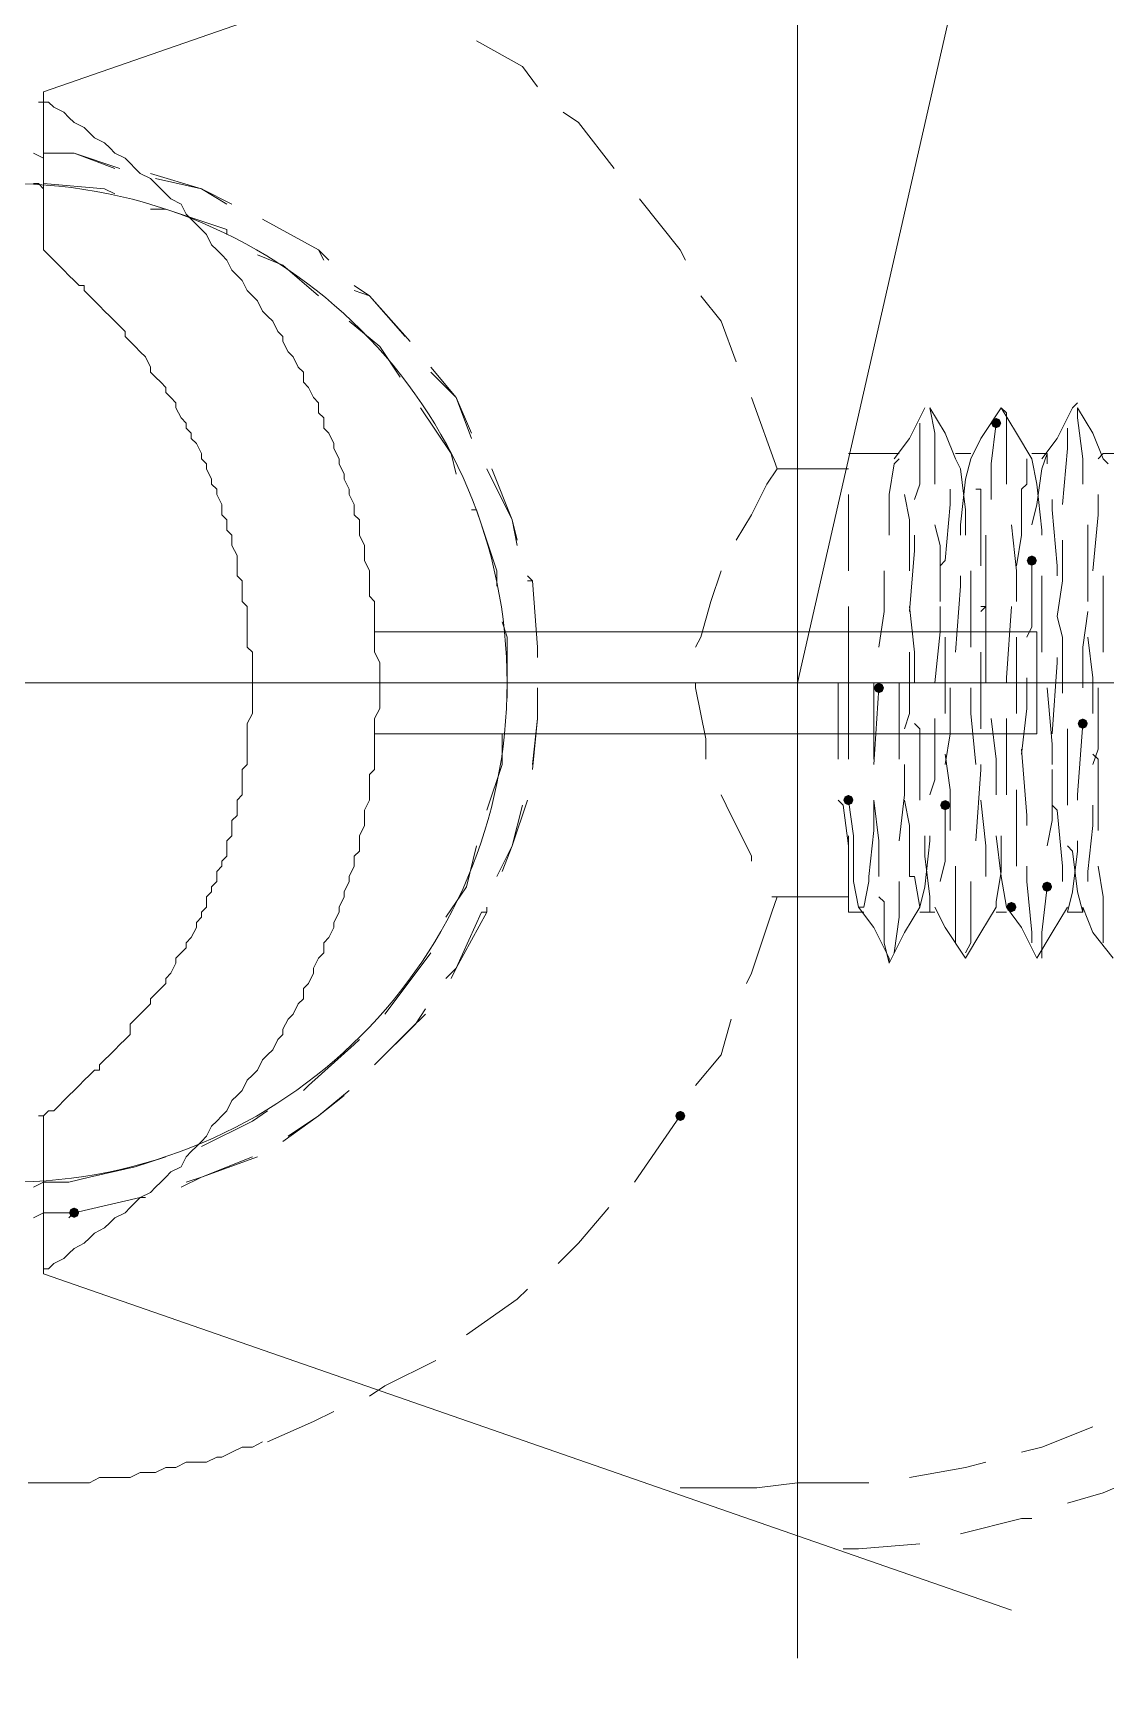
# Model space of a CAD drawing. Header units: millimetres. Extents: x 89051 to 218395, y -330386 to -125649.
# Drawn here: x 92535.62 to 92561.09, y -127045.25 to -127005.65 of the extents above; entities that cross this region are included whole.
import ezdxf

# ---------------------------------------------------------------- set-up
doc = ezdxf.new("R2010")
doc.units = ezdxf.units.MM
doc.header["$LTSCALE"] = 13
for name, pattern in [('1 实线', [0]), ('ACAD_ISO04W100', [30, 24, -3, 0, -3]), ('CENTER', [50.8, 31.75, -6.35, 6.35, -6.35])]:
    doc.linetypes.add(name, pattern=pattern)
doc.layers.get('0').update_dxf_attribs({"color": 1, "linetype": 'CENTER'})
doc.layers.add('C00-00-00', color=7, linetype='Continuous')
doc.layers.add('C00-00-FF', color=5, linetype='Continuous', true_color=0x0000ff)
doc.layers.add('标注、文本', color=3, linetype='Continuous', lineweight=25)
doc.layers.add('铁心', color=3, linetype='Continuous', lineweight=0)

msp = doc.modelspace()

# ---------------------------------------------------------------- hatches: boundary and pattern name
at = {"layer": 'C00-00-00'}
h = msp.add_hatch(color=256, dxfattribs=at)
h.dxf.hatch_style = 2
h.paths.add_polyline_path([(92558.608, -127014.906), (92558.572, -127014.991), (92558.487, -127015.027), (92558.401, -127014.991), (92558.366, -127014.906), (92558.401, -127014.82), (92558.487, -127014.785), (92558.572, -127014.82)])
h = msp.add_hatch(color=256, dxfattribs=at)
h.dxf.hatch_style = 2
h.paths.add_polyline_path([(92559.455, -127018.173), (92559.419, -127018.259), (92559.334, -127018.294), (92559.248, -127018.259), (92559.213, -127018.173), (92559.248, -127018.088), (92559.334, -127018.052), (92559.419, -127018.088)])
h = msp.add_hatch(color=256, dxfattribs=at)
h.dxf.hatch_style = 2
h.paths.add_polyline_path([(92555.824, -127021.198), (92555.789, -127021.284), (92555.703, -127021.319), (92555.618, -127021.284), (92555.582, -127021.198), (92555.618, -127021.113), (92555.703, -127021.077), (92555.789, -127021.113)])
h = msp.add_hatch(color=256, dxfattribs=at)
h.dxf.hatch_style = 2
h.paths.add_polyline_path([(92560.665, -127022.045), (92560.629, -127022.131), (92560.544, -127022.166), (92560.458, -127022.131), (92560.423, -127022.045), (92560.458, -127021.96), (92560.544, -127021.924), (92560.629, -127021.96)])
h = msp.add_hatch(color=256, dxfattribs=at)
h.dxf.hatch_style = 2
h.paths.add_polyline_path([(92555.098, -127023.86), (92555.063, -127023.946), (92554.977, -127023.981), (92554.892, -127023.946), (92554.856, -127023.86), (92554.892, -127023.775), (92554.977, -127023.739), (92555.063, -127023.775)])
h = msp.add_hatch(color=256, dxfattribs=at)
h.dxf.hatch_style = 2
h.paths.add_polyline_path([(92557.397, -127023.981), (92557.362, -127024.067), (92557.276, -127024.102), (92557.191, -127024.067), (92557.156, -127023.981), (92557.191, -127023.896), (92557.276, -127023.861), (92557.362, -127023.896)])
h = msp.add_hatch(color=256, dxfattribs=at)
h.dxf.hatch_style = 2
h.paths.add_polyline_path([(92559.818, -127025.918), (92559.782, -127026.003), (92559.697, -127026.039), (92559.611, -127026.003), (92559.576, -127025.918), (92559.611, -127025.832), (92559.697, -127025.797), (92559.782, -127025.832)])
h = msp.add_hatch(color=256, dxfattribs=at)
h.dxf.hatch_style = 2
h.paths.add_polyline_path([(92558.971, -127026.402), (92558.935, -127026.487), (92558.85, -127026.523), (92558.764, -127026.487), (92558.729, -127026.402), (92558.764, -127026.316), (92558.85, -127026.281), (92558.935, -127026.316)])
h = msp.add_hatch(color=256, dxfattribs=at)
h.dxf.hatch_style = 2
h.paths.add_polyline_path([(92551.105, -127031.363), (92551.07, -127031.448), (92550.984, -127031.484), (92550.899, -127031.448), (92550.863, -127031.363), (92550.899, -127031.278), (92550.984, -127031.242), (92551.07, -127031.278)])
h = msp.add_hatch(color=256, dxfattribs=at)
h.dxf.hatch_style = 2
h.paths.add_polyline_path([(92536.705, -127033.662), (92536.67, -127033.748), (92536.584, -127033.783), (92536.499, -127033.748), (92536.463, -127033.662), (92536.499, -127033.577), (92536.584, -127033.541), (92536.67, -127033.577)])

# ---------------------------------------------------------------- linework, layer by layer
at = {"color": 7, "linetype": '1 实线', "lineweight": 0}
for centre, major_axis, ratio, start_param, end_param in [((92568.998, -127021.077), (0, 45.983), 0.866025, 2.304713, 7.120065), ((92553.767, -127021.077), (0, -34.608), 0.908418, 5.225125, 10.48821)]:
    msp.add_ellipse(centre, major_axis=major_axis, ratio=ratio, start_param=start_param, end_param=end_param, dxfattribs=at)
at = {"layer": 'C00-00-00', "lineweight": 15}
for points in [[(92558.85, -126999.054), (92535.858, -127007.04)], [(92547.233, -127006.435), (92546.144, -127005.83)], [(92547.596, -127006.919), (92547.233, -127006.435)], [(92535.858, -127007.04), (92535.858, -127007.161)], [(92535.858, -127007.161), (92535.858, -127010.792)], [(92535.858, -127034.993), (92535.979, -127034.993), (92536.1, -127034.872), (92536.342, -127034.751), (92536.463, -127034.63), (92536.584, -127034.509), (92536.826, -127034.388), (92536.947, -127034.267), (92537.068, -127034.146), (92537.31, -127034.025), (92537.431, -127033.904), (92537.552, -127033.783), (92537.794, -127033.662), (92537.915, -127033.541), (92538.036, -127033.42), (92538.157, -127033.299), (92538.399, -127033.178), (92538.52, -127033.057), (92538.641, -127032.936), (92538.762, -127032.815), (92538.883, -127032.694), (92539.125, -127032.573), (92539.246, -127032.331), (92539.367, -127032.21), (92539.488, -127032.089), (92539.609, -127031.968), (92539.73, -127031.847), (92539.851, -127031.605), (92539.972, -127031.484), (92540.093, -127031.363), (92540.214, -127031.242), (92540.335, -127031), (92540.456, -127030.879), (92540.577, -127030.758), (92540.698, -127030.516), (92540.819, -127030.395), (92540.94, -127030.274), (92541.061, -127030.032), (92541.182, -127029.911), (92541.303, -127029.79), (92541.424, -127029.548), (92541.546, -127029.427), (92541.546, -127029.306), (92541.667, -127029.064), (92541.788, -127028.943), (92541.909, -127028.701), (92542.03, -127028.58), (92542.03, -127028.338), (92542.151, -127028.217), (92542.272, -127027.975), (92542.272, -127027.854), (92542.393, -127027.612), (92542.514, -127027.491), (92542.514, -127027.249), (92542.635, -127027.128), (92542.756, -127026.886), (92542.756, -127026.765), (92542.877, -127026.523), (92542.877, -127026.402), (92542.998, -127026.16), (92542.998, -127026.039), (92543.119, -127025.797), (92543.119, -127025.676), (92543.24, -127025.434), (92543.24, -127025.192), (92543.361, -127025.071), (92543.361, -127024.829), (92543.361, -127024.708), (92543.482, -127024.466), (92543.482, -127024.224), (92543.482, -127024.102), (92543.603, -127023.86), (92543.603, -127023.739), (92543.603, -127023.497), (92543.603, -127023.255), (92543.724, -127023.134), (92543.724, -127022.892), (92543.724, -127022.771), (92543.724, -127022.529), (92543.724, -127022.287), (92543.724, -127022.166), (92543.724, -127021.924), (92543.845, -127021.682), (92543.845, -127021.561), (92543.845, -127021.319), (92543.845, -127021.198), (92543.845, -127020.956), (92543.845, -127020.714), (92543.845, -127020.593), (92543.724, -127020.351), (92543.724, -127020.109), (92543.724, -127019.988), (92543.724, -127019.746), (92543.724, -127019.504), (92543.724, -127019.383), (92543.724, -127019.141), (92543.603, -127019.02), (92543.603, -127018.778), (92543.603, -127018.536), (92543.603, -127018.415), (92543.482, -127018.173), (92543.482, -127018.052), (92543.482, -127017.81), (92543.361, -127017.568), (92543.361, -127017.447), (92543.361, -127017.205), (92543.24, -127017.084), (92543.24, -127016.842), (92543.119, -127016.6), (92543.119, -127016.479), (92542.998, -127016.237), (92542.998, -127016.116), (92542.877, -127015.874), (92542.877, -127015.753), (92542.756, -127015.511), (92542.756, -127015.39), (92542.635, -127015.148), (92542.514, -127015.027), (92542.514, -127014.785), (92542.393, -127014.664), (92542.393, -127014.422), (92542.272, -127014.301), (92542.151, -127014.059), (92542.03, -127013.938), (92542.03, -127013.696), (92541.909, -127013.575), (92541.788, -127013.333), (92541.667, -127013.212), (92541.546, -127012.97), (92541.546, -127012.849), (92541.424, -127012.728), (92541.303, -127012.486), (92541.182, -127012.365), (92541.061, -127012.244), (92540.94, -127012.002), (92540.819, -127011.881), (92540.698, -127011.76), (92540.577, -127011.518), (92540.456, -127011.397), (92540.335, -127011.276), (92540.214, -127011.034), (92540.093, -127010.913), (92539.972, -127010.792), (92539.851, -127010.671), (92539.73, -127010.429), (92539.609, -127010.308), (92539.488, -127010.187), (92539.367, -127010.066), (92539.246, -127009.945), (92539.125, -127009.703), (92538.883, -127009.582), (92538.762, -127009.461), (92538.641, -127009.34), (92538.52, -127009.219), (92538.399, -127009.098), (92538.157, -127008.977), (92538.036, -127008.856), (92537.915, -127008.735), (92537.794, -127008.614), (92537.552, -127008.493), (92537.431, -127008.372), (92537.31, -127008.25), (92537.068, -127008.129), (92536.947, -127008.008), (92536.826, -127007.887), (92536.584, -127007.766), (92536.463, -127007.645), (92536.342, -127007.524), (92536.1, -127007.403), (92535.979, -127007.282), (92535.858, -127007.282), (92535.737, -127007.282)], [(92548.564, -127007.766), (92548.201, -127007.524)], [(92549.411, -127008.856), (92548.564, -127007.766)], [(92535.616, -127008.493), (92535.858, -127008.614)], [(92535.858, -127008.493), (92536.584, -127008.493)], [(92535.979, -127008.493), (92536.584, -127008.493)], [(92536.584, -127008.493), (92537.673, -127008.856)], [(92536.584, -127008.493), (92537.552, -127008.856)], [(92538.399, -127008.977), (92539.609, -127009.34)], [(92538.52, -127009.098), (92539.609, -127009.34)], [(92535.616, -127009.219), (92535.737, -127009.219), (92535.858, -127009.34)], [(92535.858, -127009.219), (92537.31, -127009.34)], [(92537.31, -127009.34), (92537.552, -127009.461)], [(92539.609, -127009.34), (92540.335, -127009.703)], [(92539.609, -127009.34), (92540.214, -127009.703)], [(92538.399, -127009.824), (92538.762, -127009.824)], [(92538.762, -127009.824), (92540.214, -127010.308)], [(92550.984, -127010.792), (92550.016, -127009.582)], [(92540.214, -127010.308), (92540.214, -127010.429)], [(92541.061, -127010.066), (92542.393, -127010.792)], [(92541.061, -127010.066), (92542.393, -127010.792)], [(92535.858, -127010.792), (92535.979, -127010.913), (92536.1, -127011.034), (92536.221, -127011.155), (92536.342, -127011.276), (92536.463, -127011.397), (92536.584, -127011.518), (92536.705, -127011.639), (92536.826, -127011.639), (92536.826, -127011.76), (92536.947, -127011.881), (92537.068, -127012.002), (92537.189, -127012.123), (92537.31, -127012.244), (92537.431, -127012.365), (92537.552, -127012.486), (92537.673, -127012.607), (92537.794, -127012.728), (92537.794, -127012.849), (92537.915, -127012.97), (92538.036, -127013.091), (92538.157, -127013.212), (92538.278, -127013.333), (92538.399, -127013.575), (92538.399, -127013.696), (92538.52, -127013.817), (92538.641, -127013.938), (92538.762, -127014.059), (92538.762, -127014.18), (92538.883, -127014.301), (92539.004, -127014.422), (92539.004, -127014.543), (92539.125, -127014.785), (92539.246, -127014.906), (92539.246, -127015.027), (92539.367, -127015.148), (92539.367, -127015.269), (92539.488, -127015.39), (92539.609, -127015.632), (92539.609, -127015.753), (92539.73, -127015.874), (92539.73, -127015.995), (92539.851, -127016.237), (92539.851, -127016.358), (92539.972, -127016.479), (92539.972, -127016.6), (92540.093, -127016.842), (92540.093, -127016.963), (92540.093, -127017.084), (92540.214, -127017.205), (92540.214, -127017.447), (92540.335, -127017.568), (92540.335, -127017.689), (92540.335, -127017.81), (92540.456, -127018.052), (92540.456, -127018.173), (92540.456, -127018.294), (92540.456, -127018.536), (92540.577, -127018.657), (92540.577, -127018.778), (92540.577, -127019.02), (92540.577, -127019.141), (92540.698, -127019.262), (92540.698, -127019.383), (92540.698, -127019.625), (92540.698, -127019.746), (92540.698, -127019.867), (92540.698, -127020.109), (92540.698, -127020.23), (92540.819, -127020.351), (92540.819, -127020.593), (92540.819, -127020.714), (92540.819, -127020.835), (92540.819, -127021.077), (92540.819, -127021.198), (92540.819, -127021.319), (92540.819, -127021.561), (92540.819, -127021.682), (92540.819, -127021.803), (92540.698, -127022.045), (92540.698, -127022.166), (92540.698, -127022.287), (92540.698, -127022.529), (92540.698, -127022.65), (92540.698, -127022.771), (92540.698, -127023.013), (92540.577, -127023.134), (92540.577, -127023.255), (92540.577, -127023.497), (92540.577, -127023.618), (92540.577, -127023.739), (92540.456, -127023.86), (92540.456, -127024.102), (92540.456, -127024.224), (92540.335, -127024.345), (92540.335, -127024.587), (92540.335, -127024.708), (92540.214, -127024.829), (92540.214, -127024.95), (92540.214, -127025.192), (92540.093, -127025.313), (92540.093, -127025.434), (92539.972, -127025.555), (92539.972, -127025.797), (92539.851, -127025.918), (92539.851, -127026.039), (92539.73, -127026.16), (92539.73, -127026.402), (92539.609, -127026.523), (92539.609, -127026.644), (92539.488, -127026.765), (92539.488, -127026.886), (92539.367, -127027.128), (92539.246, -127027.249), (92539.246, -127027.37), (92539.125, -127027.491), (92539.004, -127027.612), (92539.004, -127027.733), (92538.883, -127027.975), (92538.762, -127028.096), (92538.762, -127028.217), (92538.641, -127028.338), (92538.52, -127028.459), (92538.399, -127028.58), (92538.399, -127028.701), (92538.278, -127028.822), (92538.157, -127028.943), (92538.036, -127029.064), (92537.915, -127029.185), (92537.915, -127029.427), (92537.794, -127029.548), (92537.673, -127029.669), (92537.552, -127029.79), (92537.431, -127029.911), (92537.31, -127030.032), (92537.189, -127030.153), (92537.189, -127030.274), (92537.068, -127030.274), (92536.947, -127030.395), (92536.826, -127030.516), (92536.705, -127030.637), (92536.584, -127030.758), (92536.463, -127030.879), (92536.342, -127031), (92536.221, -127031.121), (92536.1, -127031.242), (92535.979, -127031.242), (92535.858, -127031.363), (92535.737, -127031.363)], [(92540.94, -127010.913), (92541.546, -127011.155)], [(92542.393, -127010.792), (92542.635, -127011.034)], [(92542.393, -127010.792), (92542.514, -127011.034)], [(92551.105, -127011.034), (92550.984, -127010.792)], [(92541.546, -127011.155), (92542.393, -127011.881)], [(92543.24, -127011.639), (92543.603, -127011.881)], [(92543.24, -127011.76), (92543.603, -127011.881)], [(92543.603, -127011.881), (92544.571, -127012.97)], [(92543.603, -127011.881), (92544.45, -127012.849)], [(92551.952, -127012.486), (92551.468, -127011.881)], [(92543.119, -127012.486), (92543.845, -127013.091)], [(92552.315, -127013.454), (92551.952, -127012.486)], [(92543.845, -127013.091), (92544.329, -127013.817)], [(92545.055, -127013.575), (92545.66, -127014.301)], [(92545.055, -127013.696), (92545.66, -127014.301)], [(92545.66, -127014.301), (92546.023, -127015.269)], [(92545.66, -127014.301), (92546.023, -127015.148)], [(92553.283, -127015.995), (92552.678, -127014.301)], [(92544.813, -127014.543), (92545.539, -127015.632)], [(92556.792, -127014.543), (92556.429, -127015.269)], [(92556.913, -127014.543), (92557.034, -127015.148)], [(92557.276, -127015.148), (92556.913, -127014.543)], [(92558.608, -127014.543), (92558.124, -127015.269)], [(92558.608, -127014.543), (92558.729, -127014.664)], [(92558.971, -127015.148), (92558.608, -127014.543)], [(92558.729, -127014.664), (92558.729, -127015.39)], [(92560.302, -127014.543), (92559.939, -127015.269)], [(92560.302, -127014.543), (92560.423, -127014.422)], [(92560.423, -127014.543), (92560.423, -127014.785)], [(92560.786, -127015.148), (92560.423, -127014.543)], [(92556.671, -127015.148), (92556.671, -127014.906)], [(92558.366, -127015.874), (92558.487, -127014.906)], [(92560.181, -127015.511), (92560.181, -127015.027)], [(92560.423, -127014.785), (92560.544, -127015.753)], [(92556.429, -127015.269), (92556.066, -127015.753)], [(92556.671, -127016.358), (92556.671, -127015.148)], [(92557.034, -127015.148), (92557.034, -127016.237)], [(92557.519, -127015.753), (92557.276, -127015.148)], [(92558.124, -127015.269), (92557.882, -127015.753)], [(92558.729, -127015.39), (92558.729, -127016.358)], [(92559.334, -127015.753), (92558.971, -127015.148)], [(92559.939, -127015.269), (92559.576, -127015.753)], [(92561.028, -127015.753), (92560.786, -127015.148)], [(92545.539, -127015.632), (92545.66, -127016.116)], [(92556.187, -127015.632), (92554.977, -127015.632)], [(92556.066, -127015.874), (92555.945, -127016.6)], [(92556.187, -127015.753), (92556.066, -127015.874)], [(92557.882, -127015.632), (92557.519, -127015.632)], [(92557.519, -127015.753), (92557.64, -127015.995)], [(92557.882, -127015.753), (92557.761, -127016.237)], [(92558.366, -127016.721), (92558.366, -127015.874)], [(92559.213, -127016.358), (92559.213, -127015.753)], [(92559.697, -127015.632), (92559.334, -127015.632)], [(92559.334, -127015.753), (92559.455, -127016.358)], [(92559.697, -127015.632), (92559.576, -127015.995)], [(92559.697, -127015.874), (92559.697, -127015.632)], [(92560.06, -127016.842), (92560.181, -127015.511)], [(92560.544, -127015.753), (92560.544, -127016.358)], [(92560.907, -127015.753), (92561.028, -127015.632)], [(92561.391, -127015.632), (92561.028, -127015.632)], [(92561.028, -127015.753), (92561.149, -127015.874)], [(92546.386, -127015.995), (92546.991, -127017.205)], [(92546.507, -127015.995), (92546.991, -127017.205)], [(92553.283, -127015.995), (92553.041, -127016.358)], [(92554.977, -127015.995), (92553.283, -127015.995)], [(92557.034, -127016.237), (92557.034, -127016.358)], [(92557.64, -127015.995), (92557.761, -127016.963)], [(92557.761, -127016.237), (92557.64, -127017.326)], [(92559.576, -127015.995), (92559.455, -127016.842)], [(92553.041, -127016.358), (92552.678, -127017.084)], [(92554.977, -127016.721), (92554.977, -127016.6)], [(92555.945, -127016.6), (92555.945, -127017.568)], [(92556.429, -127017.205), (92556.308, -127016.6)], [(92556.55, -127016.721), (92556.671, -127016.358)], [(92557.398, -127016.842), (92557.398, -127016.479)], [(92558.124, -127016.479), (92558.003, -127016.479)], [(92558.124, -127017.689), (92558.124, -127016.479)], [(92559.092, -127016.479), (92559.213, -127016.358)], [(92559.092, -127017.568), (92559.092, -127016.479)], [(92559.455, -127016.358), (92559.576, -127017.447)], [(92560.907, -127017.084), (92560.907, -127016.6)], [(92546.023, -127016.963), (92546.144, -127016.963)], [(92546.144, -127016.963), (92546.628, -127018.415)], [(92552.678, -127017.084), (92552.315, -127017.689)], [(92554.977, -127017.326), (92554.977, -127016.721)], [(92557.276, -127018.173), (92557.398, -127016.842)], [(92557.761, -127016.963), (92557.761, -127017.568)], [(92559.455, -127016.842), (92559.334, -127017.326)], [(92559.818, -127016.963), (92559.818, -127016.721)], [(92559.939, -127018.294), (92559.818, -127016.963)], [(92560.786, -127018.415), (92560.907, -127017.084)], [(92546.991, -127017.205), (92547.112, -127017.81)], [(92546.991, -127017.205), (92547.112, -127017.689)], [(92554.977, -127018.173), (92554.977, -127017.326)], [(92556.429, -127018.415), (92556.429, -127017.205)], [(92557.034, -127017.326), (92557.155, -127017.81)], [(92557.64, -127017.326), (92557.64, -127017.568)], [(92558.85, -127017.326), (92558.971, -127018.415)], [(92559.576, -127017.447), (92559.576, -127017.568)], [(92560.665, -127017.326), (92560.665, -127018.899)], [(92556.55, -127017.931), (92556.55, -127017.568)], [(92557.155, -127017.81), (92557.155, -127019.141)], [(92558.124, -127018.294), (92558.124, -127017.689)], [(92558.245, -127019.262), (92558.245, -127017.568)], [(92558.971, -127018.294), (92559.092, -127017.568)], [(92560.06, -127018.657), (92560.06, -127017.689)], [(92554.977, -127018.415), (92554.977, -127018.173)], [(92556.429, -127019.383), (92556.55, -127017.931)], [(92557.155, -127018.294), (92557.276, -127018.173)], [(92559.334, -127018.173), (92559.334, -127019.746)], [(92546.628, -127018.415), (92546.628, -127018.778)], [(92547.354, -127018.536), (92547.475, -127018.657)], [(92547.354, -127018.657), (92547.475, -127018.657)], [(92547.475, -127018.657), (92547.596, -127020.23)], [(92547.475, -127018.657), (92547.596, -127020.23)], [(92551.952, -127018.415), (92551.71, -127019.141)], [(92555.824, -127018.415), (92555.824, -127019.383)], [(92557.64, -127018.536), (92557.64, -127018.778)], [(92557.882, -127018.415), (92557.882, -127019.988)], [(92558.971, -127018.415), (92558.971, -127019.141)], [(92559.576, -127018.536), (92559.576, -127018.899)], [(92559.939, -127018.536), (92559.939, -127018.294)], [(92559.939, -127019.504), (92560.06, -127018.657)], [(92561.028, -127018.536), (92561.028, -127019.141)], [(92557.64, -127018.778), (92557.519, -127020.351)], [(92559.576, -127018.899), (92559.576, -127020.351)], [(92560.665, -127018.899), (92560.665, -127019.141)], [(92551.71, -127019.141), (92551.468, -127019.988)], [(92554.977, -127020.109), (92554.977, -127019.262)], [(92555.824, -127019.383), (92555.703, -127020.23)], [(92556.55, -127020.351), (92556.429, -127019.262)], [(92557.155, -127019.867), (92557.155, -127019.262)], [(92558.124, -127019.383), (92558.245, -127019.262)], [(92558.245, -127019.262), (92558.124, -127019.262)], [(92558.245, -127021.077), (92558.245, -127019.262)], [(92558.729, -127020.956), (92558.85, -127019.262)], [(92560.544, -127020.23), (92560.665, -127019.383)], [(92561.028, -127019.141), (92561.028, -127020.351)], [(92546.749, -127019.625), (92546.87, -127019.988)], [(92559.334, -127019.746), (92559.213, -127019.988)], [(92560.06, -127019.988), (92559.939, -127019.504)], [(92543.724, -127019.867), (92559.455, -127019.867)], [(92546.87, -127019.988), (92546.87, -127021.44)], [(92547.596, -127020.23), (92547.596, -127020.472)], [(92547.596, -127020.23), (92547.596, -127020.351)], [(92551.468, -127019.988), (92551.347, -127020.23)], [(92554.977, -127021.077), (92554.977, -127020.109)], [(92557.034, -127021.077), (92557.155, -127019.867)], [(92557.276, -127019.988), (92557.276, -127021.682)], [(92557.882, -127019.988), (92557.882, -127020.23)], [(92558.971, -127019.988), (92558.971, -127020.351)], [(92559.455, -127019.867), (92559.455, -127022.287)], [(92560.06, -127021.319), (92560.06, -127019.988)], [(92560.544, -127021.198), (92560.544, -127020.23)], [(92560.665, -127019.988), (92560.786, -127020.956)], [(92556.429, -127021.803), (92556.429, -127020.351)], [(92556.55, -127021.077), (92556.55, -127020.351)], [(92558.124, -127021.198), (92558.124, -127020.351)], [(92558.971, -127020.351), (92558.971, -127021.803)], [(92559.818, -127022.287), (92559.939, -127020.593)], [(92559.939, -127020.593), (92559.939, -127020.472)], [(92558.729, -127021.077), (92558.729, -127020.956)], [(92559.213, -127020.956), (92559.213, -127021.682)], [(92560.786, -127020.956), (92560.786, -127021.803)], [(92547.596, -127021.198), (92547.596, -127021.924)], [(92547.596, -127021.319), (92547.596, -127021.924)], [(92551.347, -127021.077), (92551.347, -127021.198)], [(92551.347, -127021.198), (92551.589, -127022.408)], [(92554.735, -127021.077), (92554.735, -127022.65)], [(92555.582, -127021.077), (92554.735, -127021.077)], [(92554.977, -127021.077), (92554.977, -127021.198)], [(92554.977, -127021.198), (92554.977, -127022.287)], [(92555.582, -127021.077), (92555.582, -127022.892)], [(92556.187, -127021.077), (92555.582, -127021.077)], [(92555.703, -127021.198), (92555.582, -127023.013)], [(92556.187, -127021.077), (92556.187, -127022.892)], [(92557.398, -127021.198), (92557.398, -127022.287)], [(92557.882, -127021.198), (92557.882, -127021.803)], [(92558.124, -127022.166), (92558.124, -127021.198)], [(92559.697, -127021.198), (92559.818, -127022.529)], [(92560.907, -127021.198), (92560.907, -127022.65)], [(92556.308, -127022.166), (92556.429, -127021.803)], [(92557.276, -127021.682), (92557.276, -127021.803)], [(92557.882, -127021.803), (92558.003, -127023.013)], [(92559.213, -127021.682), (92559.092, -127022.771)], [(92547.596, -127021.924), (92547.475, -127023.134)], [(92547.596, -127021.924), (92547.475, -127023.013)], [(92556.671, -127022.166), (92556.55, -127022.045)], [(92556.671, -127023.86), (92556.671, -127022.166)], [(92557.034, -127023.376), (92557.034, -127021.924)], [(92558.487, -127022.892), (92558.366, -127021.924)], [(92558.729, -127022.65), (92558.729, -127021.924)], [(92560.181, -127023.618), (92560.181, -127022.166)], [(92560.423, -127023.739), (92560.544, -127022.045)], [(92543.724, -127022.287), (92559.455, -127022.287)], [(92546.749, -127022.287), (92546.749, -127023.013)], [(92551.589, -127022.408), (92551.589, -127022.892)], [(92554.977, -127022.287), (92554.977, -127022.892)], [(92557.398, -127022.287), (92557.276, -127023.013)], [(92559.818, -127022.529), (92559.818, -127023.013)], [(92546.749, -127023.013), (92546.386, -127024.102)], [(92554.735, -127022.65), (92554.735, -127022.892)], [(92556.308, -127023.739), (92556.308, -127023.013)], [(92557.276, -127022.771), (92557.398, -127023.618)], [(92558.124, -127023.134), (92558.124, -127023.013)], [(92558.487, -127023.739), (92558.487, -127022.892)], [(92558.729, -127023.739), (92558.729, -127022.65)], [(92559.092, -127022.65), (92559.213, -127024.224)], [(92560.907, -127022.65), (92560.786, -127023.013)], [(92560.786, -127022.771), (92560.907, -127022.892)], [(92560.907, -127022.892), (92560.907, -127024.587)], [(92556.913, -127023.739), (92557.034, -127023.376)], [(92558.003, -127024.829), (92558.124, -127023.134)], [(92559.818, -127024.345), (92559.818, -127023.134)], [(92551.952, -127023.739), (92552.073, -127023.981)], [(92556.187, -127024.829), (92556.308, -127023.739)], [(92557.398, -127023.618), (92557.398, -127024.587)], [(92558.971, -127023.618), (92558.971, -127024.829)], [(92560.181, -127023.981), (92560.181, -127023.618)], [(92560.423, -127023.86), (92560.423, -127023.739)], [(92547.354, -127023.86), (92546.991, -127024.95)], [(92547.233, -127023.981), (92546.991, -127024.95)], [(92552.073, -127023.981), (92552.678, -127025.192)], [(92554.735, -127023.86), (92554.856, -127023.981)], [(92554.856, -127023.981), (92554.977, -127024.95)], [(92555.098, -127024.708), (92554.977, -127023.86)], [(92555.582, -127023.86), (92555.703, -127024.829)], [(92555.582, -127023.86), (92555.582, -127024.587)], [(92556.308, -127023.86), (92556.429, -127024.466)], [(92557.276, -127023.981), (92557.276, -127025.313)], [(92558.124, -127023.86), (92558.245, -127024.95)], [(92559.818, -127023.981), (92559.939, -127024.102)], [(92559.939, -127024.102), (92560.06, -127025.434)], [(92560.786, -127023.981), (92560.786, -127024.466)], [(92555.582, -127024.587), (92555.461, -127025.676)], [(92556.429, -127024.466), (92556.429, -127025.676)], [(92559.213, -127024.224), (92559.213, -127024.466)], [(92559.697, -127024.95), (92559.818, -127024.345)], [(92560.786, -127024.466), (92560.665, -127025.555)], [(92546.144, -127024.95), (92545.902, -127025.918)], [(92546.991, -127024.95), (92546.628, -127025.676)], [(92546.991, -127024.95), (92546.749, -127025.555)], [(92554.977, -127025.434), (92554.977, -127024.708)], [(92554.977, -127024.95), (92554.977, -127025.676)], [(92555.098, -127024.829), (92555.098, -127024.708)], [(92555.098, -127025.797), (92555.098, -127024.829)], [(92555.703, -127024.829), (92555.703, -127025.676)], [(92556.792, -127025.192), (92556.792, -127024.708)], [(92556.792, -127025.918), (92556.913, -127024.829)], [(92556.913, -127024.829), (92556.913, -127024.708)], [(92558.245, -127024.95), (92558.245, -127025.676)], [(92558.608, -127025.676), (92558.487, -127024.708)], [(92558.608, -127025.555), (92558.608, -127024.708)], [(92558.971, -127024.829), (92558.971, -127025.434)], [(92560.302, -127025.071), (92560.181, -127024.95)], [(92560.423, -127025.071), (92560.423, -127024.829)], [(92552.678, -127025.192), (92552.678, -127025.313)], [(92556.913, -127026.16), (92556.792, -127025.192)], [(92557.276, -127025.313), (92557.155, -127025.797)], [(92560.423, -127026.039), (92560.302, -127025.071)], [(92560.302, -127026.039), (92560.423, -127025.071)], [(92554.977, -127025.918), (92554.977, -127025.434)], [(92555.219, -127026.402), (92555.098, -127025.797)], [(92555.461, -127025.797), (92555.34, -127026.402)], [(92555.461, -127025.676), (92555.461, -127025.797)], [(92556.187, -127026.644), (92556.187, -127025.797)], [(92556.429, -127025.676), (92556.55, -127025.676)], [(92556.55, -127025.676), (92556.671, -127026.402)], [(92557.519, -127025.434), (92557.519, -127026.644)], [(92557.882, -127026.402), (92557.882, -127025.797)], [(92558.487, -127026.281), (92558.608, -127025.555)], [(92558.729, -127026.402), (92558.608, -127025.676)], [(92559.213, -127025.434), (92559.213, -127025.797)], [(92559.213, -127025.797), (92559.334, -127027.007)], [(92560.06, -127025.434), (92560.06, -127025.797)], [(92560.665, -127025.555), (92560.665, -127025.797)], [(92560.907, -127025.434), (92561.028, -127026.16)], [(92545.902, -127025.918), (92545.418, -127026.644)], [(92553.162, -127026.16), (92553.283, -127026.16)], [(92553.162, -127026.523), (92553.283, -127026.16)], [(92553.283, -127026.16), (92554.977, -127026.16)], [(92554.977, -127026.281), (92554.977, -127025.918)], [(92555.703, -127026.16), (92555.824, -127026.281)], [(92556.671, -127026.402), (92556.792, -127025.918)], [(92556.913, -127026.523), (92556.913, -127026.16)], [(92559.576, -127027.007), (92559.697, -127025.918)], [(92560.181, -127026.523), (92560.302, -127026.039)], [(92560.544, -127026.523), (92560.423, -127026.039)], [(92561.028, -127026.16), (92561.028, -127027.249)], [(92546.265, -127026.523), (92545.66, -127027.854)], [(92546.386, -127026.523), (92545.66, -127027.854)], [(92546.386, -127026.523), (92546.265, -127026.523)], [(92546.386, -127026.402), (92546.386, -127026.523)], [(92552.678, -127027.975), (92553.162, -127026.523)], [(92554.977, -127026.523), (92554.977, -127026.281)], [(92554.977, -127026.523), (92555.34, -127026.523)], [(92555.34, -127026.402), (92555.219, -127026.402)], [(92555.219, -127026.402), (92555.582, -127026.886)], [(92555.824, -127026.281), (92555.824, -127026.523)], [(92555.824, -127026.523), (92555.824, -127027.249)], [(92556.308, -127027.007), (92556.671, -127026.402)], [(92556.671, -127026.523), (92557.034, -127026.523)], [(92557.034, -127026.402), (92557.276, -127026.886)], [(92557.882, -127027.249), (92557.882, -127026.402)], [(92558.124, -127027.007), (92558.487, -127026.402)], [(92558.487, -127026.402), (92558.487, -127026.281)], [(92558.487, -127026.523), (92558.729, -127026.523)], [(92558.729, -127026.402), (92559.092, -127026.886)], [(92559.818, -127027.007), (92560.181, -127026.402)], [(92560.181, -127026.523), (92560.544, -127026.523)], [(92560.544, -127026.402), (92560.544, -127026.523)], [(92560.544, -127026.402), (92560.786, -127027.007)], [(92555.582, -127026.886), (92555.945, -127027.612)], [(92556.066, -127027.491), (92556.187, -127026.644)], [(92557.276, -127026.886), (92557.761, -127027.612)], [(92557.519, -127026.644), (92557.519, -127027.249)], [(92559.092, -127026.886), (92559.455, -127027.612)], [(92555.824, -127027.249), (92555.945, -127027.733)], [(92555.945, -127027.733), (92556.308, -127027.007)], [(92557.761, -127027.612), (92558.124, -127027.007)], [(92557.761, -127027.491), (92557.882, -127027.249)], [(92559.334, -127027.007), (92559.334, -127027.249)], [(92559.455, -127027.612), (92559.818, -127027.007)], [(92559.576, -127027.612), (92559.576, -127027.007)], [(92560.786, -127027.007), (92561.27, -127027.612)], [(92545.055, -127027.491), (92544.329, -127028.459)], [(92555.945, -127027.733), (92555.945, -127027.612)], [(92545.66, -127027.854), (92545.418, -127028.096)], [(92545.66, -127027.854), (92545.539, -127028.096)], [(92552.557, -127028.217), (92552.678, -127027.975)], [(92544.329, -127028.459), (92543.966, -127028.943)], [(92544.934, -127028.943), (92544.571, -127029.306)], [(92544.934, -127028.822), (92544.692, -127029.185)], [(92544.692, -127029.185), (92543.724, -127030.153)], [(92544.571, -127029.306), (92543.724, -127030.153)], [(92551.952, -127029.911), (92552.194, -127029.064)], [(92543.24, -127029.669), (92542.151, -127030.637)], [(92543.361, -127029.548), (92543.24, -127029.669)], [(92551.347, -127030.637), (92551.952, -127029.911)], [(92542.151, -127030.637), (92542.03, -127030.758)], [(92543.119, -127030.758), (92542.393, -127031.363)], [(92542.998, -127030.879), (92542.393, -127031.363)], [(92541.182, -127031.242), (92540.819, -127031.484)], [(92535.858, -127031.363), (92535.858, -127034.993)], [(92540.819, -127031.484), (92539.609, -127032.089)], [(92542.393, -127031.363), (92541.546, -127031.968)], [(92542.393, -127031.363), (92541.667, -127031.847)], [(92549.895, -127032.936), (92550.984, -127031.363)], [(92538.762, -127032.331), (92538.036, -127032.573)], [(92540.819, -127032.331), (92539.609, -127032.815)], [(92540.94, -127032.331), (92539.609, -127032.815)], [(92536.947, -127032.815), (92536.463, -127032.936)], [(92538.036, -127032.573), (92536.947, -127032.815)], [(92539.609, -127032.815), (92539.125, -127033.057)], [(92539.609, -127032.815), (92539.246, -127032.936)], [(92535.858, -127032.936), (92535.616, -127033.057)], [(92536.463, -127032.936), (92535.858, -127032.936)], [(92538.157, -127033.299), (92536.584, -127033.662)], [(92538.157, -127033.299), (92536.584, -127033.662)], [(92538.278, -127033.299), (92538.157, -127033.299)], [(92538.278, -127033.299), (92538.157, -127033.299)], [(92535.858, -127033.662), (92535.616, -127033.783)], [(92536.584, -127033.662), (92535.858, -127033.662)], [(92536.584, -127033.662), (92536.463, -127033.783)], [(92548.564, -127034.388), (92549.29, -127033.541)], [(92548.08, -127034.872), (92548.564, -127034.388)], [(92535.858, -127035.114), (92535.858, -127034.993)], [(92558.85, -127043.101), (92535.858, -127035.114)], [(92547.112, -127035.719), (92547.354, -127035.477)], [(92545.902, -127036.566), (92547.112, -127035.719)], [(92543.966, -127037.776), (92545.176, -127037.171)], [(92543.603, -127038.018), (92543.966, -127037.776)], [(92542.272, -127038.623), (92542.756, -127038.381)], [(92541.182, -127039.107), (92542.272, -127038.623)], [(92559.576, -127039.228), (92560.786, -127038.744)], [(92535.495, -127040.075), (92535.737, -127040.075), (92535.979, -127040.075), (92536.221, -127040.075), (92536.463, -127040.075), (92536.705, -127040.075), (92536.947, -127040.075), (92537.189, -127039.954), (92537.431, -127039.954), (92537.673, -127039.954), (92537.915, -127039.954), (92538.157, -127039.833), (92538.278, -127039.833), (92538.52, -127039.833), (92538.762, -127039.712), (92539.004, -127039.712), (92539.246, -127039.591), (92539.488, -127039.591), (92539.73, -127039.591), (92539.972, -127039.47), (92540.093, -127039.47), (92540.335, -127039.349), (92540.577, -127039.228), (92540.819, -127039.228), (92541.061, -127039.107)], [(92559.092, -127039.349), (92559.576, -127039.228)], [(92557.761, -127039.712), (92558.245, -127039.591)], [(92556.429, -127039.954), (92557.761, -127039.712)], [(92561.875, -127039.954), (92561.028, -127040.318)], [(92550.984, -127040.197), (92552.799, -127040.197)], [(92552.799, -127040.197), (92553.767, -127040.075)], [(92553.767, -127040.075), (92555.461, -127040.075)], [(92561.028, -127040.318), (92560.181, -127040.56)], [(92559.092, -127040.923), (92557.64, -127041.286)], [(92559.334, -127040.923), (92559.092, -127040.923)], [(92556.671, -127041.528), (92555.219, -127041.649)], [(92555.219, -127041.649), (92554.856, -127041.649)]]:
    msp.add_lwpolyline(points, dxfattribs=at)
at = {"layer": 'C00-00-FF', "lineweight": 15}
for points in [[(92539.972, -127021.077), (92541.909, -127021.077)], [(92543.724, -127021.077), (92545.539, -127021.077)], [(92547.354, -127021.077), (92557.663, -127021.077)]]:
    msp.add_lwpolyline(points, dxfattribs=at)
msp.add_circle((92535.011, -127021.077), 11.859, dxfattribs=at)
at = {"layer": '标注、文本', "color": 1, "linetype": 'ACAD_ISO04W100', "lineweight": 15}
for p, q in [((92553.767, -127044.24), (92553.767, -126997.915)), ((92968.431, -127021.077), (92439.431, -127021.077))]:
    msp.add_line(p, q, dxfattribs=at)
msp.add_lwpolyline([(92535.011, -127021.077), (92537.552, -127021.077)], dxfattribs=at)
at = {"layer": '铁心'}
msp.add_lwpolyline([(92553.767, -127021.077), (92726.78, -126261.387), (92726.78, -126261.387)], dxfattribs=at)

doc.saveas('drawing.dxf')
